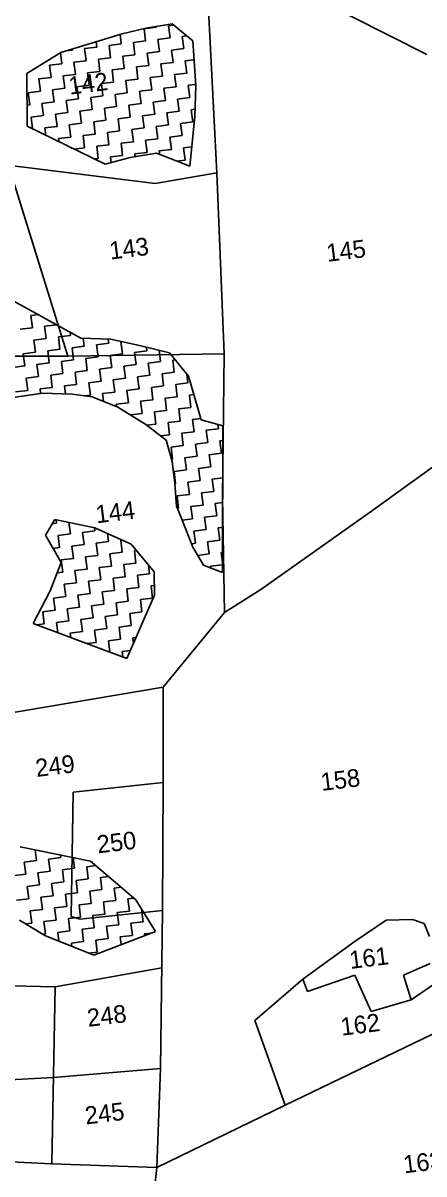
# Model space of a CAD drawing. Header units: metres. Extents: x 286056 to 292206, y 2024114 to 2027347.
# Drawn here: x 288133 to 288449, y 2025221 to 2026127 of the extents above; entities that cross this region are included whole.
import ezdxf
from ezdxf.enums import TextEntityAlignment as Align

# ---------------------------------------------------------------- set-up
doc = ezdxf.new("R2010")
doc.units = ezdxf.units.M
for name, color, linetype in [('POLY_HATCH', 12, 'Continuous'), ('POLY_PARCEL', 6, 'Continuous'), ('TEXT_PARCEL', 7, 'Continuous')]:
    doc.layers.add(name, color=color, linetype=linetype)
doc.styles.add('TEXT_MAP', font='')
doc.styles.get('TEXT_MAP').set_extended_font_data('Kruti Dev 050')

# ---------------------------------------------------------------- blocks, each defined once
blk = doc.blocks.new('13')
at = {"layer": 'POLY_HATCH'}
for p, q in [((257.54, 374.91), (263.96, 376.02)), ((263.96, 376.02), (266.43, 376.27)), ((266.43, 376.27), (269.15, 376.39)), ((269.15, 376.39), (271, 374.42)), ((253.84, 373.19), (257.54, 374.91)), ((271, 374.42), (270.75, 369.85)), ((253.22, 367.88), (253.84, 373.19)), ((270.75, 369.85), (270.26, 366.77)), ((260.63, 363.07), (253.22, 367.88)), ((270.26, 366.77), (269.15, 361.84)), ((265.94, 363.56), (263.22, 363.44)), ((269.15, 361.84), (265.94, 363.56)), ((263.22, 363.44), (260.63, 363.07)), ((256.01, 345.86), (249.72, 350.43)), ((258.98, 345.37), (256.01, 345.86)), ((261.82, 344.38), (258.98, 345.37)), ((264.78, 343.27), (261.82, 344.38)), ((266.38, 340.68), (264.78, 343.27)), ((245.42, 340.67), (251.47, 340.79)), ((251.47, 340.79), (254.43, 340.3)), ((254.43, 340.3), (256.4, 339.81)), ((267.12, 336.12), (266.38, 340.68)), ((256.4, 339.81), (258.87, 338.45)), ((258.87, 338.45), (261.47, 336.35)), ((261.47, 336.35), (263.32, 334.5)), ((269.22, 335.25), (267.12, 336.12)), ((263.32, 334.5), (263.69, 332.28)), ((267.37, 320.45), (269.22, 335.25)), ((263.69, 332.28), (263.69, 330.06)), ((263.69, 330.06), (263.56, 327.72)), ((251.1, 327.91), (249.98, 326.43)), ((255.05, 326.56), (251.1, 327.91)), ((263.56, 327.72), (263.93, 326.36)), ((249.98, 326.43), (251.22, 323.47)), ((258.5, 324.46), (255.05, 326.56)), ((263.93, 326.36), (264.68, 323.4)), ((260.48, 321.38), (258.5, 324.46)), ((251.22, 323.47), (249.74, 320.76)), ((264.68, 323.4), (265.54, 321.43)), ((249.74, 320.76), (247.64, 317.67)), ((260.23, 319.03), (260.48, 321.38)), ((265.54, 321.43), (267.37, 320.45)), ((256.65, 312.99), (260.23, 319.03)), ((247.64, 317.67), (256.65, 312.99)), ((243.55, 295.35), (250.46, 293)), ((250.46, 293), (254.53, 288.56)), ((244.91, 286.09), (242.56, 287.94)), ((254.53, 288.56), (256.14, 285.11)), ((249.6, 283.5), (244.91, 286.09)), ((256.14, 285.11), (249.6, 283.5))]:
    blk.add_line(p, q, dxfattribs=at)
at = {"layer": 'POLY_HATCH', "linetype": 'Continuous'}
for p, q in [((261.25, 375), (261.25, 375.55)), ((263.75, 375), (263.75, 375.99)), ((266.25, 376.25), (267.5, 376.25)), ((266.25, 375), (266.25, 376.25)), ((267.5, 376.25), (267.5, 376.32)), ((268.75, 376.25), (269.28, 376.25)), ((268.75, 375), (268.75, 376.25)), ((257.5, 373.75), (257.5, 374.89)), ((258.05, 375), (258.75, 375)), ((258.75, 375), (258.75, 375.12)), ((260, 375), (261.25, 375)), ((260, 373.75), (260, 375)), ((262.5, 375), (263.75, 375)), ((262.5, 373.75), (262.5, 375)), ((265, 375), (266.25, 375)), ((265, 373.75), (265, 375)), ((267.5, 375), (268.75, 375)), ((267.5, 373.75), (267.5, 375)), ((270, 375), (270.45, 375)), ((270, 373.75), (270, 375)), ((256.25, 373.75), (257.5, 373.75)), ((256.25, 372.5), (256.25, 373.75)), ((258.75, 373.75), (260, 373.75)), ((258.75, 372.5), (258.75, 373.75)), ((261.25, 373.75), (262.5, 373.75)), ((261.25, 372.5), (261.25, 373.75)), ((263.75, 373.75), (265, 373.75)), ((263.75, 372.5), (263.75, 373.75)), ((266.25, 373.75), (267.5, 373.75)), ((266.25, 372.5), (266.25, 373.75)), ((268.75, 373.75), (270, 373.75)), ((268.75, 372.5), (268.75, 373.75)), ((255, 372.5), (256.25, 372.5)), ((255, 371.25), (255, 372.5)), ((257.5, 372.5), (258.75, 372.5)), ((257.5, 371.25), (257.5, 372.5)), ((260, 372.5), (261.25, 372.5)), ((260, 371.25), (260, 372.5)), ((262.5, 372.5), (263.75, 372.5)), ((262.5, 371.25), (262.5, 372.5)), ((265, 372.5), (266.25, 372.5)), ((265, 371.25), (265, 372.5)), ((267.5, 372.5), (268.75, 372.5)), ((267.5, 371.25), (267.5, 372.5)), ((270, 372.5), (270.89, 372.5)), ((270, 371.25), (270, 372.5)), ((253.75, 371.25), (255, 371.25)), ((253.75, 370), (253.75, 371.25)), ((256.25, 371.25), (257.5, 371.25)), ((256.25, 370), (256.25, 371.25)), ((258.75, 371.25), (260, 371.25)), ((258.75, 370), (258.75, 371.25)), ((261.25, 371.25), (262.5, 371.25)), ((261.25, 370), (261.25, 371.25)), ((263.75, 371.25), (265, 371.25)), ((263.75, 370), (263.75, 371.25)), ((266.25, 371.25), (267.5, 371.25)), ((266.25, 370), (266.25, 371.25)), ((268.75, 371.25), (270, 371.25)), ((268.75, 370), (268.75, 371.25)), ((253.47, 370), (253.75, 370)), ((255, 370), (256.25, 370)), ((255, 368.75), (255, 370)), ((257.5, 370), (258.75, 370)), ((257.5, 368.75), (257.5, 370)), ((260, 370), (261.25, 370)), ((260, 368.75), (260, 370)), ((262.5, 370), (263.75, 370)), ((262.5, 368.75), (262.5, 370)), ((265, 370), (266.25, 370)), ((265, 368.75), (265, 370)), ((267.5, 370), (268.75, 370)), ((267.5, 368.75), (267.5, 370)), ((270, 370), (270.76, 370)), ((270, 368.75), (270, 370)), ((253.75, 368.75), (255, 368.75)), ((253.75, 367.54), (253.75, 368.75)), ((256.25, 368.75), (257.5, 368.75)), ((256.25, 367.5), (256.25, 368.75)), ((258.75, 368.75), (260, 368.75)), ((258.75, 367.5), (258.75, 368.75)), ((261.25, 368.75), (262.5, 368.75)), ((261.25, 367.5), (261.25, 368.75)), ((263.75, 368.75), (265, 368.75)), ((263.75, 367.5), (263.75, 368.75)), ((266.25, 368.75), (267.5, 368.75)), ((266.25, 367.5), (266.25, 368.75)), ((268.75, 368.75), (270, 368.75)), ((268.75, 367.5), (268.75, 368.75)), ((255, 367.5), (256.25, 367.5)), ((255, 366.73), (255, 367.5)), ((257.5, 367.5), (258.75, 367.5)), ((257.5, 366.25), (257.5, 367.5)), ((260, 367.5), (261.25, 367.5)), ((260, 366.25), (260, 367.5)), ((262.5, 367.5), (263.75, 367.5)), ((262.5, 366.25), (262.5, 367.5)), ((265, 367.5), (266.25, 367.5)), ((265, 366.25), (265, 367.5)), ((267.5, 367.5), (268.75, 367.5)), ((267.5, 366.25), (267.5, 367.5)), ((270, 367.5), (270.37, 367.5)), ((270, 366.25), (270, 367.5)), ((256.25, 366.25), (257.5, 366.25)), ((256.25, 365.91), (256.25, 366.25)), ((258.75, 366.25), (260, 366.25)), ((258.75, 365), (258.75, 366.25)), ((261.25, 366.25), (262.5, 366.25)), ((261.25, 365), (261.25, 366.25)), ((263.75, 366.25), (265, 366.25)), ((263.75, 365), (263.75, 366.25)), ((266.25, 366.25), (267.5, 366.25)), ((266.25, 365), (266.25, 366.25)), ((268.75, 366.25), (270, 366.25)), ((268.75, 365), (268.75, 366.25)), ((257.66, 365), (258.75, 365)), ((260, 365), (261.25, 365)), ((260, 363.75), (260, 365)), ((262.5, 365), (263.75, 365)), ((262.5, 363.75), (262.5, 365)), ((265, 365), (266.25, 365)), ((265, 363.75), (265, 365)), ((267.5, 365), (268.75, 365)), ((267.5, 363.75), (267.5, 365)), ((259.58, 363.75), (260, 363.75)), ((261.25, 363.75), (262.5, 363.75)), ((261.25, 363.16), (261.25, 363.75)), ((263.75, 363.75), (265, 363.75)), ((263.75, 363.46), (263.75, 363.75)), ((266.25, 363.75), (267.5, 363.75)), ((266.25, 363.39), (266.25, 363.75)), ((268.75, 363.75), (269.58, 363.75)), ((268.75, 362.5), (268.75, 363.75)), ((267.91, 362.5), (268.75, 362.5)), ((251.25, 348.75), (252.03, 348.75)), ((251.25, 347.5), (251.25, 348.75)), ((250, 347.5), (251.25, 347.5)), ((252.5, 347.5), (253.75, 347.5)), ((252.5, 346.25), (252.5, 347.5)), ((253.75, 347.5), (253.75, 347.5)), ((251.25, 346.25), (252.5, 346.25)), ((251.25, 345), (251.25, 346.25)), ((253.75, 346.25), (255, 346.25)), ((253.75, 345), (253.75, 346.25)), ((255, 346.25), (255, 346.6)), ((250, 345), (251.25, 345)), ((250, 343.75), (250, 345)), ((252.5, 345), (253.75, 345)), ((252.5, 343.75), (252.5, 345)), ((255, 345), (256.25, 345)), ((255, 343.75), (255, 345)), ((256.25, 345), (256.25, 345.82)), ((257.5, 345), (258.75, 345)), ((257.5, 343.75), (257.5, 345)), ((258.75, 345), (258.75, 345.41)), ((260, 345), (260.04, 345)), ((260, 343.75), (260, 345)), ((248.75, 343.75), (250, 343.75)), ((251.25, 343.75), (252.5, 343.75)), ((251.25, 342.5), (251.25, 343.75)), ((253.75, 343.75), (255, 343.75)), ((253.75, 342.5), (253.75, 343.75)), ((256.25, 343.75), (257.5, 343.75)), ((256.25, 342.5), (256.25, 343.75)), ((258.75, 343.75), (260, 343.75)), ((258.75, 342.5), (258.75, 343.75)), ((261.25, 343.75), (262.5, 343.75)), ((261.25, 342.5), (261.25, 343.75)), ((262.5, 343.75), (262.5, 344.13)), ((263.75, 342.5), (263.75, 343.66)), ((250, 342.5), (251.25, 342.5)), ((250, 341.25), (250, 342.5)), ((252.5, 342.5), (253.75, 342.5)), ((252.5, 341.25), (252.5, 342.5)), ((255, 342.5), (256.25, 342.5)), ((255, 341.25), (255, 342.5)), ((257.5, 342.5), (258.75, 342.5)), ((257.5, 341.25), (257.5, 342.5)), ((260, 342.5), (261.25, 342.5)), ((260, 341.25), (260, 342.5)), ((262.5, 342.5), (263.75, 342.5)), ((262.5, 341.25), (262.5, 342.5)), ((265, 342.5), (265.26, 342.5)), ((265, 341.25), (265, 342.5)), ((248.75, 341.25), (250, 341.25)), ((251.25, 341.25), (252.5, 341.25)), ((251.25, 340.79), (251.25, 341.25)), ((253.75, 341.25), (255, 341.25)), ((253.75, 340.41), (253.75, 341.25)), ((256.25, 341.25), (257.5, 341.25)), ((256.25, 340), (256.25, 341.25)), ((258.75, 341.25), (260, 341.25)), ((258.75, 340), (258.75, 341.25)), ((261.25, 341.25), (262.5, 341.25)), ((261.25, 340), (261.25, 341.25)), ((263.75, 341.25), (265, 341.25)), ((263.75, 340), (263.75, 341.25)), ((266.25, 340), (266.25, 340.9)), ((255.63, 340), (256.25, 340)), ((257.5, 340), (258.75, 340)), ((257.5, 339.21), (257.5, 340)), ((260, 340), (261.25, 340)), ((260, 338.75), (260, 340)), ((262.5, 340), (263.75, 340)), ((262.5, 338.75), (262.5, 340)), ((265, 340), (266.25, 340)), ((265, 338.75), (265, 340)), ((258.75, 338.75), (260, 338.75)), ((258.75, 338.52), (258.75, 338.75)), ((261.25, 338.75), (262.5, 338.75)), ((261.25, 337.5), (261.25, 338.75)), ((263.75, 338.75), (265, 338.75)), ((263.75, 337.5), (263.75, 338.75)), ((266.25, 338.75), (266.7, 338.75)), ((266.25, 337.5), (266.25, 338.75)), ((260.05, 337.5), (261.25, 337.5)), ((262.5, 337.5), (263.75, 337.5)), ((262.5, 336.25), (262.5, 337.5)), ((265, 337.5), (266.25, 337.5)), ((265, 336.25), (265, 337.5)), ((261.57, 336.25), (262.5, 336.25)), ((263.75, 336.25), (265, 336.25)), ((263.75, 335), (263.75, 336.25)), ((266.25, 336.25), (267.1, 336.25)), ((266.25, 335), (266.25, 336.25)), ((262.82, 335), (263.75, 335)), ((265, 335), (266.25, 335)), ((265, 333.75), (265, 335)), ((267.5, 335), (268.75, 335)), ((267.5, 333.75), (267.5, 335)), ((268.75, 335), (268.75, 335.45)), ((263.75, 333.75), (265, 333.75)), ((263.75, 332.5), (263.75, 333.75)), ((266.25, 333.75), (267.5, 333.75)), ((266.25, 332.5), (266.25, 333.75)), ((268.75, 333.75), (269.04, 333.75)), ((268.75, 332.5), (268.75, 333.75)), ((263.65, 332.5), (263.75, 332.5)), ((265, 332.5), (266.25, 332.5)), ((265, 331.25), (265, 332.5)), ((267.5, 332.5), (268.75, 332.5)), ((267.5, 331.25), (267.5, 332.5)), ((263.75, 331.25), (265, 331.25)), ((263.75, 330), (263.75, 331.25)), ((266.25, 331.25), (267.5, 331.25)), ((266.25, 330), (266.25, 331.25)), ((263.68, 330), (263.75, 330)), ((265, 330), (266.25, 330)), ((265, 328.75), (265, 330)), ((267.5, 330), (268.57, 330)), ((267.5, 328.75), (267.5, 330)), ((263.75, 328.75), (265, 328.75)), ((263.75, 327.5), (263.75, 328.75)), ((266.25, 328.75), (267.5, 328.75)), ((266.25, 327.5), (266.25, 328.75)), ((250.79, 327.5), (251.25, 327.5)), ((251.25, 327.5), (251.25, 327.86)), ((252.5, 326.25), (252.5, 327.43)), ((263.62, 327.5), (263.75, 327.5)), ((265, 327.5), (266.25, 327.5)), ((265, 326.25), (265, 327.5)), ((267.5, 327.5), (268.25, 327.5)), ((267.5, 326.25), (267.5, 327.5)), ((250, 326.4), (250, 326.45)), ((251.25, 326.25), (252.5, 326.25)), ((251.25, 325), (251.25, 326.25)), ((253.75, 326.25), (255, 326.25)), ((253.75, 325), (253.75, 326.25)), ((255, 326.25), (255, 326.57)), ((263.96, 326.25), (265, 326.25)), ((266.25, 326.25), (267.5, 326.25)), ((266.25, 325), (266.25, 326.25)), ((250.58, 325), (251.25, 325)), ((252.5, 325), (253.75, 325)), ((252.5, 323.75), (252.5, 325)), ((255, 325), (256.25, 325)), ((255, 323.75), (255, 325)), ((256.25, 325), (256.25, 325.83)), ((257.5, 325), (257.61, 325)), ((257.5, 323.75), (257.5, 325)), ((265, 325), (266.25, 325)), ((265, 323.75), (265, 325)), ((267.5, 325), (267.94, 325)), ((267.5, 323.75), (267.5, 325)), ((251.25, 323.75), (252.5, 323.75)), ((251.25, 322.5), (251.25, 323.75)), ((253.75, 323.75), (255, 323.75)), ((253.75, 322.5), (253.75, 323.75)), ((256.25, 323.75), (257.5, 323.75)), ((256.25, 322.5), (256.25, 323.75)), ((258.75, 323.75), (258.96, 323.75)), ((258.75, 322.5), (258.75, 323.75)), ((264.59, 323.75), (265, 323.75)), ((266.25, 323.75), (267.5, 323.75)), ((266.25, 322.5), (266.25, 323.75)), ((250.69, 322.5), (251.25, 322.5)), ((252.5, 322.5), (253.75, 322.5)), ((252.5, 321.25), (252.5, 322.5)), ((255, 322.5), (256.25, 322.5)), ((255, 321.25), (255, 322.5)), ((257.5, 322.5), (258.75, 322.5)), ((257.5, 321.25), (257.5, 322.5)), ((260, 321.25), (260, 322.12)), ((265.07, 322.5), (266.25, 322.5)), ((267.5, 322.5), (267.63, 322.5)), ((267.5, 321.48), (267.5, 322.5)), ((251.25, 321.25), (252.5, 321.25)), ((251.25, 320), (251.25, 321.25)), ((253.75, 321.25), (255, 321.25)), ((253.75, 320), (253.75, 321.25)), ((256.25, 321.25), (257.5, 321.25)), ((256.25, 320), (256.25, 321.25)), ((258.75, 321.25), (260, 321.25)), ((258.75, 320), (258.75, 321.25)), ((266.25, 321.25), (267.47, 321.25)), ((266.25, 321.05), (266.25, 321.25)), ((250, 320), (251.25, 320)), ((250, 318.75), (250, 320)), ((252.5, 320), (253.75, 320)), ((252.5, 318.75), (252.5, 320)), ((255, 320), (256.25, 320)), ((255, 318.75), (255, 320)), ((257.5, 320), (258.75, 320)), ((257.5, 318.75), (257.5, 320)), ((260, 320), (260.33, 320)), ((260, 318.75), (260, 320)), ((248.75, 318.75), (250, 318.75)), ((248.75, 317.5), (248.75, 318.75)), ((251.25, 318.75), (252.5, 318.75)), ((251.25, 317.5), (251.25, 318.75)), ((253.75, 318.75), (255, 318.75)), ((253.75, 317.5), (253.75, 318.75)), ((256.25, 318.75), (257.5, 318.75)), ((256.25, 317.5), (256.25, 318.75)), ((258.75, 318.75), (260, 318.75)), ((258.75, 317.5), (258.75, 318.75)), ((247.98, 317.5), (248.75, 317.5)), ((250, 317.5), (251.25, 317.5)), ((250, 316.45), (250, 317.5)), ((252.5, 317.5), (253.75, 317.5)), ((252.5, 316.25), (252.5, 317.5)), ((255, 317.5), (256.25, 317.5)), ((255, 316.25), (255, 317.5)), ((257.5, 317.5), (258.75, 317.5)), ((257.5, 316.25), (257.5, 317.5)), ((251.25, 316.25), (252.5, 316.25)), ((251.25, 315.8), (251.25, 316.25)), ((253.75, 316.25), (255, 316.25)), ((253.75, 315), (253.75, 316.25)), ((256.25, 316.25), (257.5, 316.25)), ((256.25, 315), (256.25, 316.25)), ((252.78, 315), (253.75, 315)), ((255, 315), (256.25, 315)), ((255, 313.85), (255, 315)), ((257.5, 315), (257.84, 315)), ((257.5, 314.42), (257.5, 315)), ((256.25, 313.75), (257.1, 313.75)), ((256.25, 313.2), (256.25, 313.75)), ((245, 293.75), (245, 294.85)), ((243.75, 293.75), (245, 293.75)), ((243.75, 292.5), (243.75, 293.75)), ((246.25, 293.75), (247.5, 293.75)), ((246.25, 292.5), (246.25, 293.75)), ((247.5, 293.75), (247.5, 294.01)), ((248.75, 292.5), (248.75, 293.58)), ((242.63, 292.5), (243.75, 292.5)), ((245, 292.5), (246.25, 292.5)), ((245, 291.25), (245, 292.5)), ((247.5, 292.5), (248.75, 292.5)), ((247.5, 291.25), (247.5, 292.5)), ((250, 292.5), (250.92, 292.5)), ((250, 291.25), (250, 292.5)), ((243.75, 291.25), (245, 291.25)), ((243.75, 290), (243.75, 291.25)), ((246.25, 291.25), (247.5, 291.25)), ((246.25, 290), (246.25, 291.25)), ((248.75, 291.25), (250, 291.25)), ((248.75, 290), (248.75, 291.25)), ((251.25, 291.25), (252.07, 291.25)), ((251.25, 290), (251.25, 291.25)), ((242.5, 290), (243.75, 290)), ((245, 290), (246.25, 290)), ((245, 288.75), (245, 290)), ((247.5, 290), (248.75, 290)), ((247.5, 288.75), (247.5, 290)), ((250, 290), (251.25, 290)), ((250, 288.75), (250, 290)), ((252.5, 290), (253.21, 290)), ((252.5, 288.75), (252.5, 290)), ((243.75, 288.75), (245, 288.75)), ((243.75, 287.5), (243.75, 288.75)), ((246.25, 288.75), (247.5, 288.75)), ((246.25, 287.5), (246.25, 288.75)), ((248.75, 288.75), (250, 288.75)), ((248.75, 287.5), (248.75, 288.75)), ((251.25, 288.75), (252.5, 288.75)), ((251.25, 287.5), (251.25, 288.75)), ((253.75, 288.75), (254.36, 288.75)), ((253.75, 287.5), (253.75, 288.75)), ((243.12, 287.5), (243.75, 287.5)), ((245, 287.5), (246.25, 287.5)), ((245, 286.25), (245, 287.5)), ((247.5, 287.5), (248.75, 287.5)), ((247.5, 286.25), (247.5, 287.5)), ((250, 287.5), (251.25, 287.5)), ((250, 286.25), (250, 287.5)), ((252.5, 287.5), (253.75, 287.5)), ((252.5, 286.25), (252.5, 287.5)), ((255, 287.5), (255.03, 287.5)), ((255, 286.25), (255, 287.5)), ((244.71, 286.25), (245, 286.25)), ((246.25, 286.25), (247.5, 286.25)), ((246.25, 285.35), (246.25, 286.25)), ((248.75, 286.25), (250, 286.25)), ((248.75, 285), (248.75, 286.25)), ((251.25, 286.25), (252.5, 286.25)), ((251.25, 285), (251.25, 286.25)), ((253.75, 286.25), (255, 286.25)), ((253.75, 285), (253.75, 286.25)), ((247.5, 285), (248.75, 285)), ((247.5, 284.66), (247.5, 285)), ((250, 285), (251.25, 285)), ((250, 283.75), (250, 285)), ((252.5, 285), (253.75, 285)), ((252.5, 284.21), (252.5, 285)), ((255, 285), (255.71, 285)), ((255, 284.83), (255, 285)), ((249.15, 283.75), (250, 283.75))]:
    blk.add_line(p, q, dxfattribs=at)
at = {"layer": 'POLY_PARCEL'}
for p, q in [((294.46, 370.12), (273.65, 384.06)), ((273.09, 379.03), (271.77, 360.82)), ((265.44, 360.51), (248.77, 364.71)), ((250.85, 364.19), (254.45, 344.19)), ((271.77, 360.82), (265.44, 360.51)), ((271.77, 360.82), (270.26, 342.47)), ((234.22, 346.77), (254.45, 344.19)), ((254.45, 344.19), (270.26, 342.47)), ((270.26, 342.47), (268.32, 328.06)), ((283.17, 324.77), (297.51, 332.65)), ((268.32, 328.06), (267.06, 316.42)), ((271.04, 318.28), (283.17, 324.77)), ((267.06, 316.42), (271.04, 318.28)), ((267.06, 316.42), (259.96, 309.65)), ((243.3, 308.91), (259.96, 309.65)), ((259.96, 309.65), (258.77, 300.04)), ((249.57, 300.2), (247.8, 287.67)), ((258.77, 300.04), (249.57, 300.2)), ((258.77, 300.04), (257.11, 287.13)), ((247.8, 287.67), (248.69, 287.3)), ((248.69, 287.3), (257.11, 287.13)), ((257.11, 287.13), (254.92, 271.25)), ((276.16, 281.65), (279.54, 283.38)), ((279.54, 283.38), (282.19, 283.11)), ((282.19, 283.11), (283.32, 282.58)), ((237.99, 281.86), (245.33, 280.77)), ((283.32, 282.58), (283.71, 281.19)), ((245.33, 280.77), (242.77, 262.99)), ((245.33, 280.77), (256.32, 281.36)), ((270.39, 278.47), (276.16, 281.65)), ((265.03, 274.9), (270.39, 278.47)), ((270.73, 277.15), (270.39, 278.47)), ((283.45, 278.47), (280.6, 277.61)), ((275.7, 278.21), (270.73, 277.15)), ((276.89, 274.37), (275.7, 278.21)), ((280.6, 277.61), (281.06, 275.03)), ((281.06, 275.03), (285.9, 277.55)), ((267.05, 266), (265.03, 274.9)), ((281.06, 275.03), (276.89, 274.37)), ((233.53, 272.42), (244.02, 271.67)), ((267.05, 266), (288.28, 273.17)), ((244.02, 271.67), (254.92, 271.25)), ((254.92, 271.25), (253.33, 261.3)), ((221.16, 266.75), (242.77, 262.99)), ((253.33, 261.3), (267.05, 266)), ((242.77, 262.99), (253.33, 261.3)), ((250.87, 251.19), (253.33, 261.3))]:
    blk.add_line(p, q, dxfattribs=at)
at = {"layer": 'TEXT_PARCEL', "style": 'TEXT_MAP'}
for s, p in [('142', (259.92, 370.53)), ('143', (261.98, 353.4)), ('145', (283.84, 350.46)), ('144', (257.3, 326.99)), ('249', (248.06, 302.17)), ('158', (276.67, 297.2)), ('250', (253.31, 293.7)), ('161', (277.33, 278.9)), ('248', (250.16, 276.34)), ('162', (275.62, 272.28)), ('245', (248.72, 266.52)), ('163', (280.22, 257.62))]:
    blk.add_text(s, height=1.8, dxfattribs=at).set_placement(p, align=Align.CENTER)

msp = doc.modelspace()

# ---------------------------------------------------------------- block references
at = {"xscale": 7.751650312977041, "yscale": 7.751650312977041, "zscale": 7.751650312977041, "rotation": 7.058277928675759}
msp.add_blockref('13', (286538.24, 2022974.39), dxfattribs=at)

doc.saveas('drawing.dxf')
